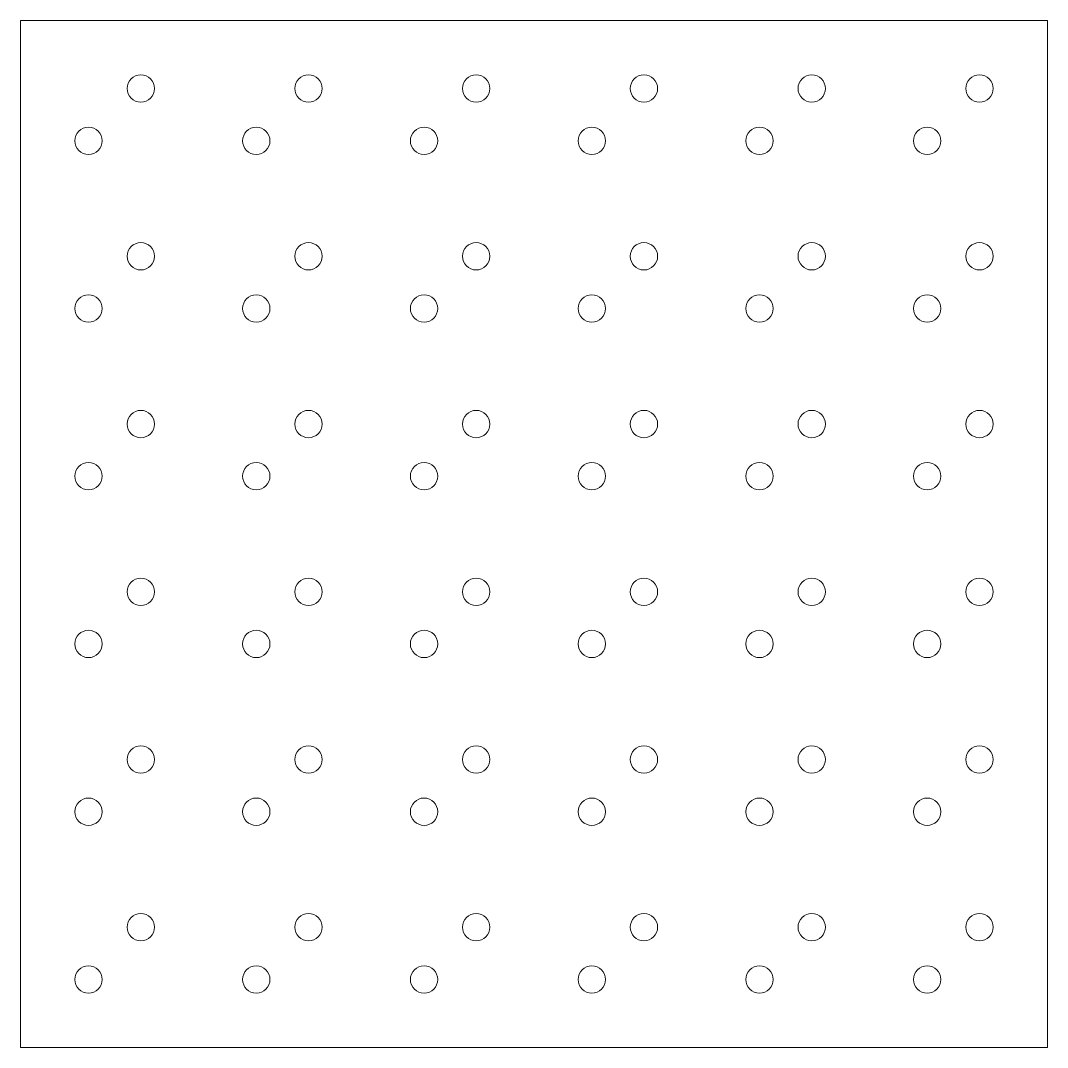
# Model space of a CAD drawing. Header units: inches. Extents: x 0 to 12, y 0 to 12.
import ezdxf

# ---------------------------------------------------------------- set-up
doc = ezdxf.new("R2010")
doc.units = ezdxf.units.IN
doc.header["$MEASUREMENT"] = 0

# ---------------------------------------------------------------- blocks, each defined once
blk = doc.blocks.new('*U1')
at = {"color": 1, "lineweight": 0}
for centre in [(0.305, 0.305), (-0.305, -0.305)]:
    blk.add_circle(centre, 0.16, dxfattribs=at)
blk = doc.blocks.new('*U2')
at = {"color": 0, "linetype": 'ByBlock', "lineweight": -2, "transparency": 16777216}
for p in [(0, 9.8), (1.96, 9.8), (3.92, 9.8), (5.88, 9.8), (7.84, 9.8), (9.8, 9.8), (0, 7.84), (1.96, 7.84), (3.92, 7.84), (5.88, 7.84), (7.84, 7.84), (9.8, 7.84), (0, 5.88), (1.96, 5.88), (3.92, 5.88), (5.88, 5.88), (7.84, 5.88), (9.8, 5.88), (0, 3.92), (1.96, 3.92), (3.92, 3.92), (5.88, 3.92), (7.84, 3.92), (9.8, 3.92), (0, 1.96), (1.96, 1.96), (3.92, 1.96), (5.88, 1.96), (7.84, 1.96), (9.8, 1.96), (0, 0), (1.96, 0), (3.92, 0), (5.88, 0), (7.84, 0), (9.8, 0)]:
    blk.add_blockref('*U1', p, dxfattribs=at)

msp = doc.modelspace()

# ---------------------------------------------------------------- linework, layer by layer
at = {"color": 1, "lineweight": 0}
msp.add_lwpolyline([(0, 0), (12, 0), (12, 12), (0, 12)], close=True, dxfattribs=at)

# ---------------------------------------------------------------- block references
msp.add_blockref('*U2', (1.1, 1.1), dxfattribs=at)

doc.saveas('drawing.dxf')
